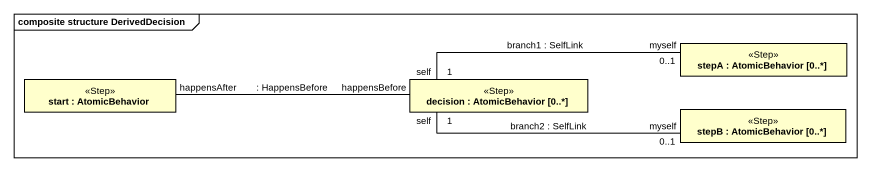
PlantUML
@startuml
mainframe composite structure DerivedDecision
rectangle "stepA : AtomicBehavior [0..*]" as stepA <<Step>>
rectangle "start : AtomicBehavior" as start_ <<Step>>
rectangle "decision : AtomicBehavior [0..*]" as decision <<Step>>
rectangle "stepB : AtomicBehavior [0..*]" as stepB <<Step>>
start_ "happensAfter" -right- "happensBefore" decision : : HappensBefore
decision "self\n1" -right- "myself\n0..1" stepA : branch1 : SelfLink
decision "self\n1" -right- "myself\n0..1" stepB : branch2 : SelfLink
@enduml
